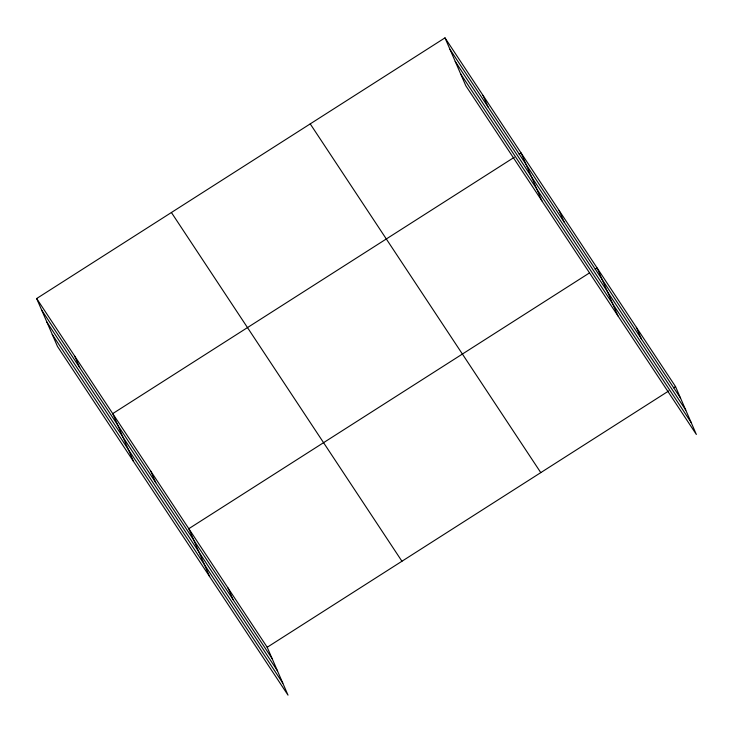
<?xml version="1.0" encoding="UTF-8"?>
<svg xmlns="http://www.w3.org/2000/svg" width="733" height="733" viewBox="0 0 733 733"><rect width="100%" height="100%" fill="white"/><g stroke="black" fill="none" stroke-linecap="round" stroke-linejoin="round"><path stroke-width="1.1" d="M36.65 298.533L267.197 647.266L288.014 695.141L57.467 346.407L36.65 298.533L444.986 37.859L675.533 386.593L696.35 434.467L465.803 85.734L444.986 37.859M514.328 157.247L112.726 413.614L133.543 461.488M519.147 154.168L521.071 152.94L541.889 200.815M589.451 272.942L188.812 528.695L209.629 576.569M595.223 269.258L597.148 268.021L617.965 315.896M267.197 647.266L668.798 390.9M673.609 387.821L675.533 386.593M450.007 49.404L680.554 398.138M455.22 61.398L685.767 410.132M460.59 73.749L691.137 422.483M310.233 123.886L540.78 472.62M171.403 212.506L401.95 561.249M41.671 310.077L272.218 658.811M46.885 322.071L277.431 670.805M52.254 334.413L282.801 683.156M636.345 327.312L641.366 338.857M559.105 210.481L564.126 222.035M483.029 95.4L488.05 106.945M228 587.985L233.021 599.53M150.769 471.154L155.79 482.699M74.693 356.073L79.714 367.618"/></g></svg>
